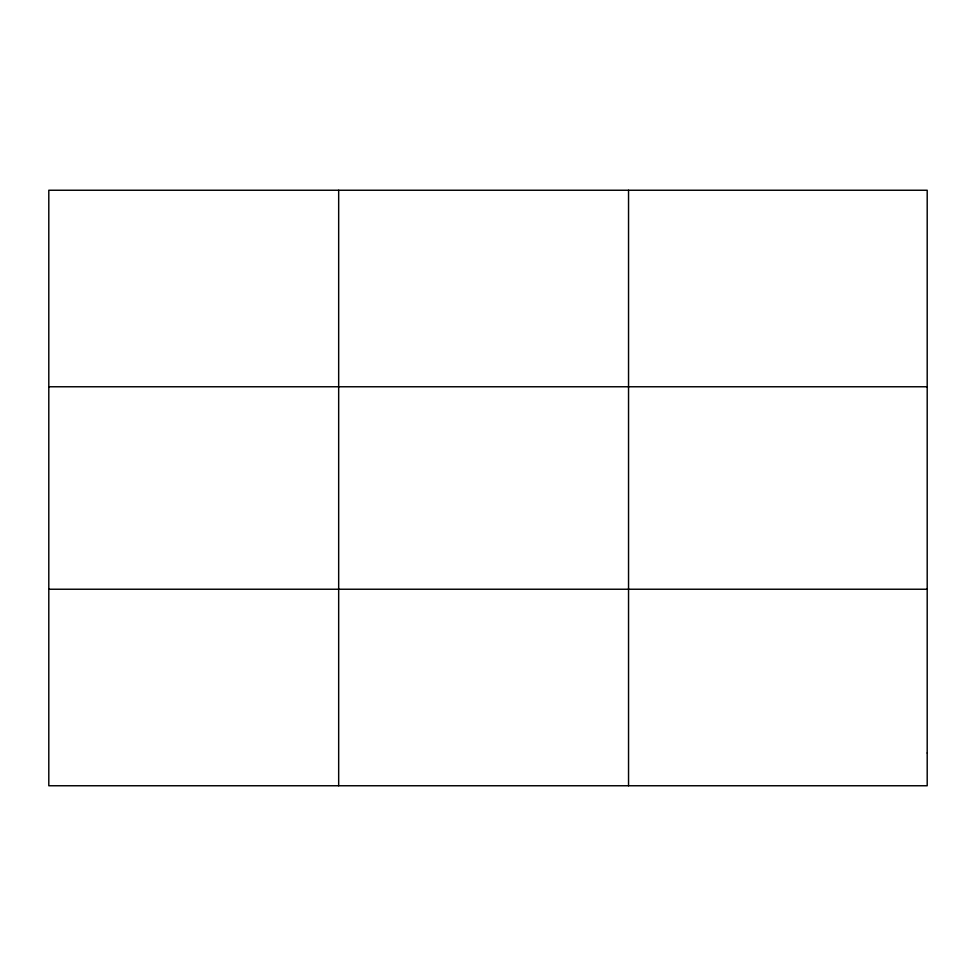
<?xml version="1.0" encoding="UTF-8"?>
<svg xmlns="http://www.w3.org/2000/svg" width="976" height="976" viewBox="0 0 976 976"><rect width="100%" height="100%" fill="white"/><g stroke="black" fill="none" stroke-linecap="round" stroke-linejoin="round"><path stroke-width="1.46" d="M338.672 190.247L338.672 785.753M628.544 190.247L628.544 785.753M48.8 386.764L927.2 386.764M48.8 589.236L927.2 589.236M927.2 752.996L927.2 785.753L48.8 785.753L48.8 190.247L927.2 190.247L927.2 752.996"/></g></svg>
